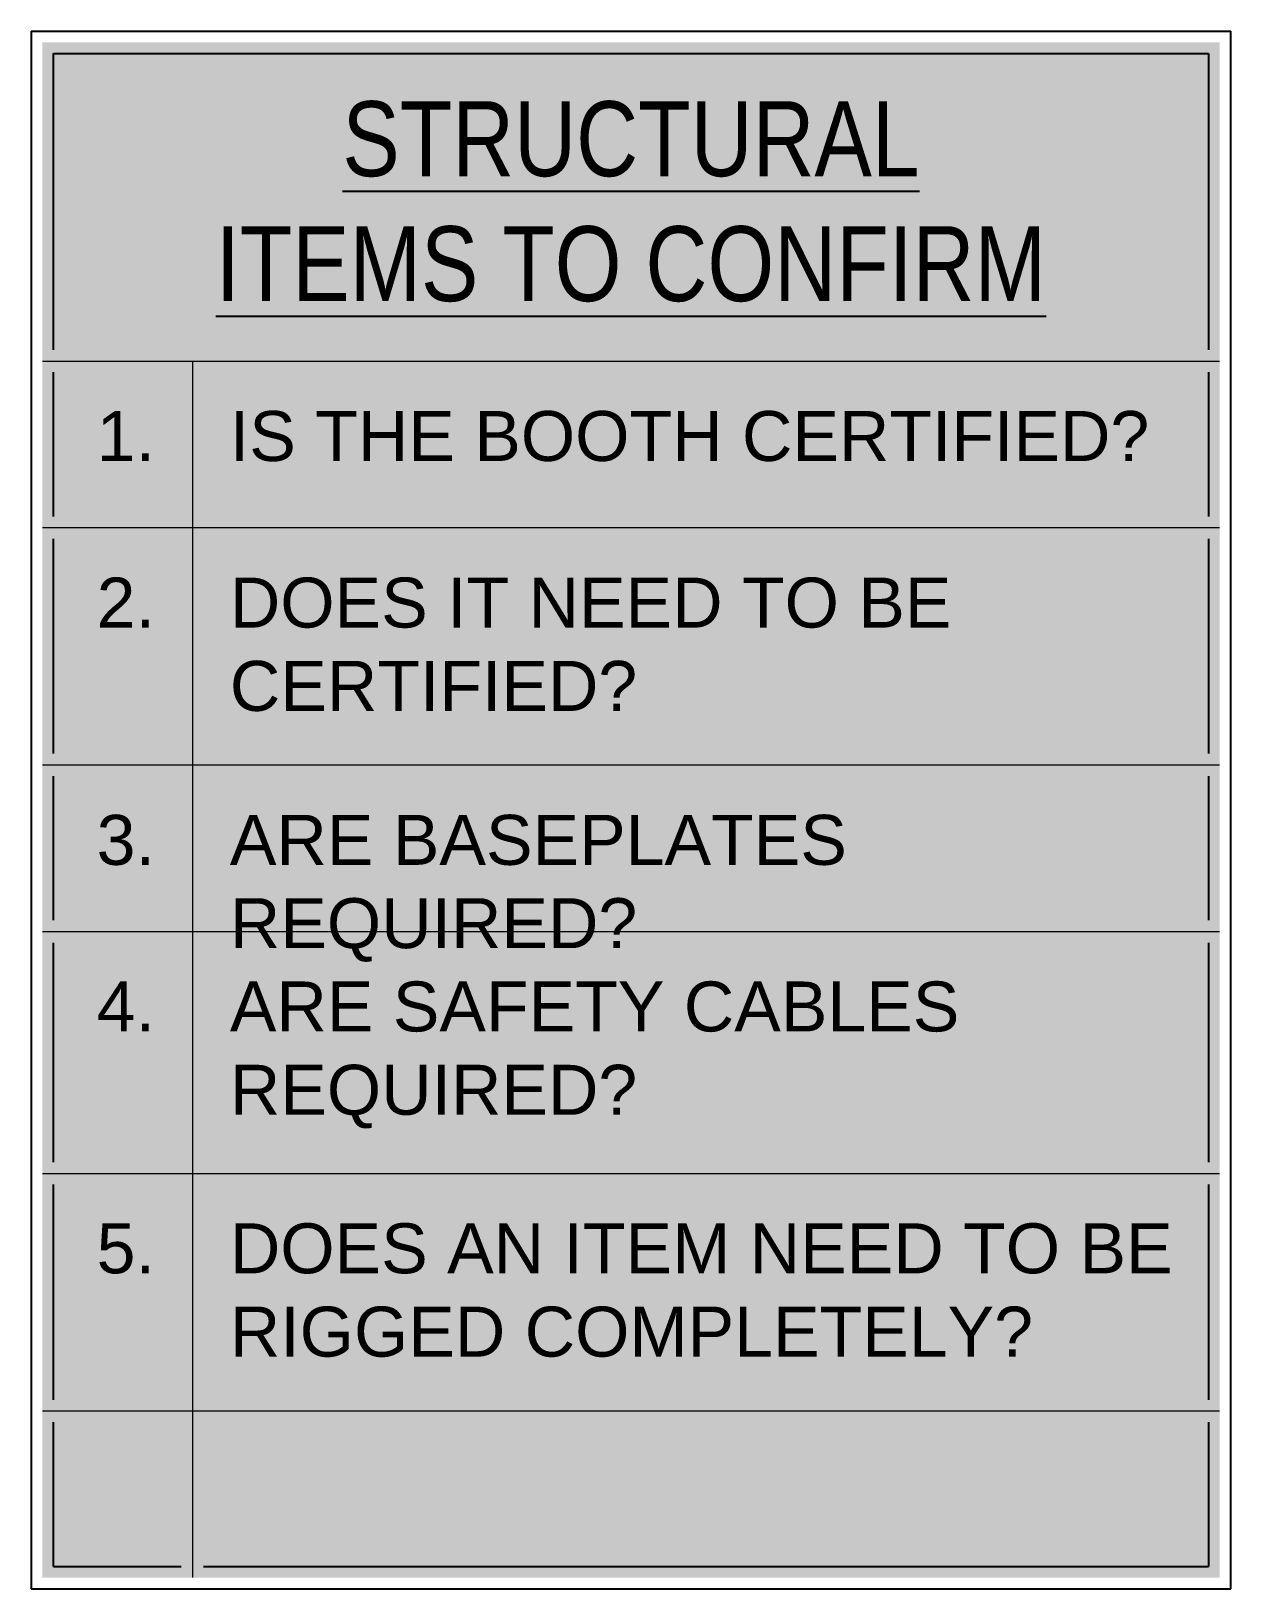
# Model space of a CAD drawing. Header units: inches. Extents: x -1.2 to 1.2, y -3.12 to 0.
import ezdxf

# ---------------------------------------------------------------- set-up
doc = ezdxf.new("R2010")
doc.units = ezdxf.units.IN
doc.header["$MEASUREMENT"] = 0
doc.layers.get('Defpoints').update_dxf_attribs({"true_color": 0xff7f7f})
doc.styles.add('ANNO', font='swissli.ttf')
doc.styles.add('ANNO BOLD', font='swisscki.ttf')

# ---------------------------------------------------------------- blocks, each defined once
blk = doc.blocks.new('*T1')
at = {"color": 2, "linetype": 'ByBlock', "lineweight": -2, "transparency": 16777216}
for p, q in [((-0.0225, 0.0225), (2.3775, 0.0225)), ((-0.0225, 0.0225), (-0.0225, -3.0944)), ((2.3775, -0.6376), (2.3775, 0.0225)), ((0.0225, -0.0225), (2.3325, -0.0225)), ((0.0225, -0.6151), (0.0225, -0.0225)), ((2.3325, -0.0225), (2.3325, -0.6151)), ((2.3775, -0.9709), (2.3775, -0.6376)), ((0.0225, -0.9484), (0.0225, -0.6601)), ((2.3325, -0.6601), (2.3325, -0.9484)), ((0.0225, -1.4232), (0.0225, -0.9934)), ((2.3325, -0.9934), (2.3325, -1.4232)), ((2.3775, -1.4457), (2.3775, -0.9709)), ((2.3775, -1.7791), (2.3775, -1.4457)), ((0.0225, -1.7566), (0.0225, -1.4682)), ((2.3325, -1.4682), (2.3325, -1.7566)), ((0.0225, -2.2405), (0.0225, -1.8016)), ((2.3325, -1.8016), (2.3325, -2.2405)), ((2.3775, -2.263), (2.3775, -1.7791)), ((2.3775, -2.7385), (2.3775, -2.263)), ((0.0225, -2.716), (0.0225, -2.2855)), ((2.3325, -2.2855), (2.3325, -2.716)), ((2.3775, -3.0944), (2.3775, -2.7385)), ((0.0225, -3.0494), (0.0225, -2.761)), ((2.3325, -2.761), (2.3325, -3.0494)), ((0.0225, -3.0494), (0.2775, -3.0494)), ((0.3225, -3.0494), (2.3325, -3.0494)), ((-0.0225, -3.0944), (2.3775, -3.0944))]:
    blk.add_line(p, q, dxfattribs=at)
at = {"color": 18, "transparency": 16777216}
for points in [[(0, 0), (0, -0.6376), (2.355, 0), (2.355, -0.6376)], [(0, -0.6376), (0, -0.9709), (0.3, -0.6376), (0.3, -0.9709)], [(0.3, -0.6376), (0.3, -0.9709), (2.355, -0.6376), (2.355, -0.9709)], [(0, -0.9709), (0, -1.4457), (0.3, -0.9709), (0.3, -1.4457)], [(0.3, -0.9709), (0.3, -1.4457), (2.355, -0.9709), (2.355, -1.4457)], [(0, -1.4457), (0, -1.7791), (0.3, -1.4457), (0.3, -1.7791)], [(0.3, -1.4457), (0.3, -1.7791), (2.355, -1.4457), (2.355, -1.7791)], [(0, -1.7791), (0, -2.263), (0.3, -1.7791), (0.3, -2.263)], [(0.3, -1.7791), (0.3, -2.263), (2.355, -1.7791), (2.355, -2.263)], [(0, -2.263), (0, -2.7385), (0.3, -2.263), (0.3, -2.7385)], [(0.3, -2.263), (0.3, -2.7385), (2.355, -2.263), (2.355, -2.7385)], [(0, -2.7385), (0, -3.0719), (0.3, -2.7385), (0.3, -3.0719)], [(0.3, -2.7385), (0.3, -3.0719), (2.355, -2.7385), (2.355, -3.0719)]]:
    blk.add_solid(points, dxfattribs=at)
at = {"layer": 'Defpoints', "color": 8, "linetype": 'ByBlock', "lineweight": 0, "transparency": 16777216}
for p, q in [((0, -0.6376), (2.355, -0.6376)), ((0.3, -0.6376), (0.3, -3.0719)), ((0, -0.9709), (2.355, -0.9709)), ((0, -1.4457), (2.355, -1.4457)), ((0, -1.7791), (2.355, -1.7791)), ((0, -2.263), (2.355, -2.263)), ((0, -2.7385), (2.355, -2.7385))]:
    blk.add_line(p, q, dxfattribs=at)
at = {"color": 2, "transparency": 16777216}
for s, insert, char_height, width, attachment_point, style in [('{\\LSTRUCTURAL\\PITEMS TO CONFIRM}', (1.1775, -0.3188), 0.15, 2.205, 5, 'ANNO BOLD'), ('1.', (0.225, -0.7376), 0.1, 0.15, 3, 'ANNO'), ('IS THE BOOTH CERTIFIED?', (0.375, -0.7376), 0.1, 1.905, 1, 'ANNO'), ('2.', (0.225, -1.0709), 0.1, 0.15, 3, 'ANNO'), ('DOES IT NEED TO BE CERTIFIED?', (0.375, -1.0709), 0.1, 1.905, 1, 'ANNO'), ('3.', (0.225, -1.5457), 0.1, 0.15, 3, 'ANNO'), ('ARE BASEPLATES REQUIRED?', (0.375, -1.5457), 0.1, 1.905, 1, 'ANNO'), ('4.', (0.225, -1.8791), 0.1, 0.15, 3, 'ANNO'), ('ARE SAFETY CABLES REQUIRED?', (0.375, -1.8791), 0.1, 1.905, 1, 'ANNO'), ('5.', (0.225, -2.363), 0.1, 0.15, 3, 'ANNO'), ('DOES AN ITEM NEED TO BE RIGGED COMPLETELY?', (0.375, -2.363), 0.1, 1.905, 1, 'ANNO')]:
    blk.add_mtext(s, dxfattribs=dict(at, insert=insert, char_height=char_height, width=width, attachment_point=attachment_point, style=style))

msp = doc.modelspace()

# ---------------------------------------------------------------- block references
msp.add_blockref('*T1', (-1.1775, -0.0225))

doc.saveas('drawing.dxf')
